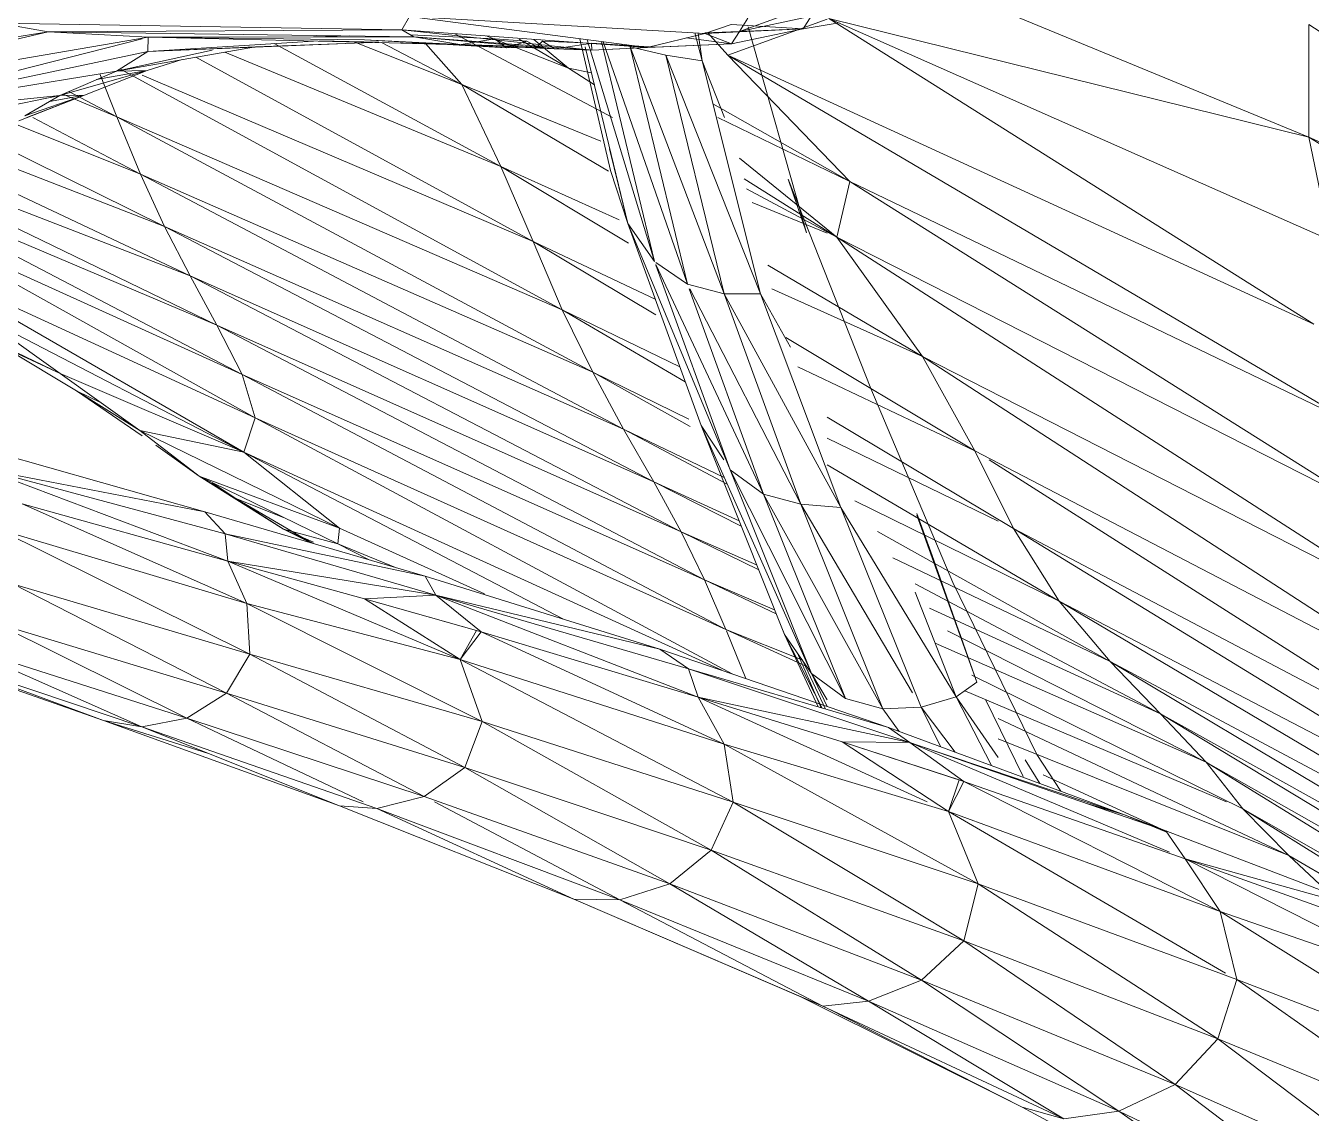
# Model space of a CAD drawing. Header units: millimetres. Extents: x -8591 to 7092, y -1621 to 14390.
# Drawn here: x -4640.1 to -4571.6, y 2760.4 to 2818.4 of the extents above; entities that cross this region are included whole.
import ezdxf

# ---------------------------------------------------------------- set-up
doc = ezdxf.new("R2010")
doc.units = ezdxf.units.MM
doc.layers.add('G-IMPT', color=8, linetype='Continuous', lineweight=9)
doc.layers.add('I-FURN', color=30, linetype='Continuous', lineweight=9)

# ---------------------------------------------------------------- blocks, each defined once
blk = doc.blocks.new('Artificial banana plant 1500mm - Family 4__C1-728657-Begane grond')
at = {"layer": 'G-IMPT'}
for p, q in [((-182.64, 165.337), (-158.978, 155.578)), ((-182.64, 165.337), (-158.978, 155.578)), ((-189.338, 161.217), (-185.068, 162.75)), ((-189.338, 161.217), (-185.068, 162.75)), ((-206.918, 162.005), (-207.328, 161.298)), ((-206.918, 162.005), (-207.328, 161.298)), ((-191.188, 161.11), (-206.918, 162.005)), ((-191.188, 161.11), (-206.918, 162.005)), ((-194.258, 160.356), (-206.918, 162.005)), ((-194.258, 160.356), (-206.918, 162.005)), ((-189.948, 159.954), (-184.669, 161.871)), ((-189.948, 159.954), (-184.669, 161.871)), ((-185.518, 162.023), (-189.338, 161.217)), ((-189.338, 161.217), (-185.518, 162.023)), ((-188.888, 161.929), (-189.338, 161.217)), ((-188.888, 161.929), (-189.338, 161.217)), ((-185.518, 162.023), (-185.938, 161.354)), ((-185.518, 162.023), (-185.938, 161.354)), ((-184.578, 161.904), (-158.718, 145.617)), ((-184.578, 161.904), (-158.718, 145.617)), ((-184.578, 161.904), (-157.848, 150.084)), ((-184.578, 161.904), (-157.848, 150.084)), ((-184.578, 161.904), (-158.978, 155.578)), ((-184.578, 161.904), (-158.978, 155.578)), ((-226.188, 161.193), (-249.828, 157.42)), ((-226.188, 161.193), (-249.828, 157.42)), ((-226.188, 161.193), (-244.878, 156.793)), ((-226.188, 161.193), (-244.878, 156.793)), ((-207.328, 161.298), (-228.808, 161.661)), ((-207.328, 161.298), (-228.808, 161.661)), ((-228.808, 161.661), (-226.188, 161.193)), ((-228.808, 161.661), (-226.188, 161.193)), ((-207.328, 161.298), (-226.188, 161.193)), ((-207.328, 161.298), (-226.188, 161.193)), ((-206.698, 160.935), (-226.188, 161.193)), ((-206.698, 160.935), (-226.188, 161.193)), ((-226.188, 161.193), (-220.848, 160.906)), ((-226.188, 161.193), (-220.848, 160.906)), ((-194.258, 160.356), (-207.328, 161.298)), ((-194.258, 160.356), (-207.328, 161.298)), ((-197.208, 160.214), (-207.328, 161.298)), ((-197.208, 160.214), (-207.328, 161.298)), ((-207.328, 161.298), (-206.698, 160.935)), ((-207.328, 161.298), (-206.698, 160.935)), ((-204.506, 161.095), (-196.099, 156.619)), ((-204.506, 161.095), (-196.099, 156.619)), ((-191.188, 161.11), (-194.258, 160.356)), ((-191.188, 161.11), (-194.258, 160.356)), ((-191.714, 161.139), (-191.328, 159.642)), ((-191.714, 161.139), (-191.328, 159.642)), ((-191.539, 161.13), (-191.328, 159.642)), ((-191.539, 161.13), (-191.328, 159.642)), ((-189.778, 161.586), (-191.188, 161.11)), ((-189.778, 161.586), (-191.188, 161.11)), ((-185.938, 161.354), (-191.188, 161.11)), ((-185.938, 161.354), (-191.188, 161.11)), ((-189.338, 161.217), (-191.188, 161.132)), ((-191.188, 161.132), (-189.338, 161.217)), ((-189.758, 160.556), (-191.188, 161.11)), ((-189.758, 160.556), (-191.188, 161.11)), ((-189.948, 159.954), (-191.038, 161.16)), ((-189.948, 159.954), (-191.038, 161.16)), ((-185.938, 161.354), (-189.778, 161.586)), ((-185.938, 161.354), (-189.778, 161.586)), ((-185.938, 161.354), (-189.758, 160.556)), ((-185.938, 161.354), (-189.758, 160.556)), ((-189.338, 161.217), (-189.758, 160.556)), ((-189.338, 161.217), (-189.758, 160.556)), ((-185.938, 161.354), (-189.338, 161.217)), ((-185.938, 161.354), (-189.338, 161.217)), ((-188.878, 161.463), (-185.758, 150.486)), ((-188.878, 161.463), (-185.758, 150.486)), ((-184.018, 161.677), (-185.938, 161.354)), ((-184.018, 161.677), (-185.938, 161.354)), ((-130.018, 142.891), (-158.978, 161.577)), ((-130.018, 142.891), (-158.978, 161.577)), ((-158.978, 155.578), (-158.978, 161.577)), ((-158.978, 155.578), (-158.978, 161.577)), ((-220.848, 160.906), (-244.878, 156.793)), ((-220.848, 160.906), (-244.878, 156.793)), ((-237.838, 156.569), (-221.174, 160.822)), ((-237.838, 156.569), (-221.174, 160.822)), ((-215.128, 160.393), (-222.548, 159.106)), ((-215.128, 160.393), (-222.548, 159.106)), ((-220.868, 160.14), (-220.848, 160.906)), ((-220.868, 160.14), (-220.848, 160.906)), ((-212.048, 160.698), (-220.868, 160.14)), ((-212.048, 160.698), (-220.868, 160.14)), ((-208.558, 160.643), (-220.868, 160.14)), ((-208.558, 160.643), (-220.868, 160.14)), ((-215.128, 160.393), (-220.868, 160.14)), ((-215.128, 160.393), (-220.868, 160.14)), ((-206.698, 160.935), (-220.848, 160.906)), ((-206.698, 160.935), (-220.848, 160.906)), ((-204.248, 160.522), (-220.848, 160.906)), ((-204.248, 160.522), (-220.848, 160.906)), ((-209.328, 160.763), (-220.848, 160.906)), ((-209.328, 160.763), (-220.848, 160.906)), ((-208.895, 160.63), (-215.128, 160.393)), ((-208.895, 160.63), (-215.128, 160.393)), ((-214.145, 160.565), (-202.048, 154.009)), ((-214.145, 160.565), (-202.048, 154.009)), ((-210.136, 160.98), (-212.048, 160.931)), ((-210.136, 160.98), (-212.048, 160.931)), ((-204.278, 160.495), (-211.718, 160.718)), ((-204.278, 160.495), (-211.718, 160.718)), ((-208.558, 160.643), (-211.718, 160.718)), ((-208.558, 160.643), (-211.718, 160.718)), ((-204.128, 158.385), (-209.837, 160.651)), ((-204.128, 158.385), (-209.837, 160.651)), ((-201.748, 160.347), (-209.328, 160.763)), ((-201.748, 160.347), (-209.328, 160.763)), ((-204.278, 160.495), (-209.328, 160.763)), ((-204.278, 160.495), (-209.328, 160.763)), ((-204.248, 160.522), (-209.328, 160.763)), ((-204.248, 160.522), (-209.328, 160.763)), ((-208.414, 160.619), (-204.128, 158.385)), ((-208.414, 160.619), (-204.128, 158.385)), ((-202.378, 160.816), (-206.859, 161.027)), ((-202.378, 160.816), (-206.859, 161.027)), ((-197.208, 160.214), (-206.698, 160.935)), ((-197.208, 160.214), (-206.698, 160.935)), ((-199.198, 160.279), (-206.698, 160.935)), ((-199.198, 160.279), (-206.698, 160.935)), ((-206.698, 160.935), (-204.248, 160.522)), ((-206.698, 160.935), (-204.248, 160.522)), ((-206.07, 160.565), (-204.128, 158.385)), ((-206.07, 160.565), (-204.128, 158.385)), ((-202.378, 160.816), (-204.278, 160.495)), ((-202.378, 160.816), (-204.278, 160.495)), ((-199.198, 160.279), (-204.248, 160.522)), ((-199.198, 160.279), (-204.248, 160.522)), ((-200.118, 160.397), (-204.248, 160.522)), ((-200.118, 160.397), (-204.248, 160.522)), ((-201.748, 160.347), (-204.248, 160.522)), ((-201.748, 160.347), (-204.248, 160.522)), ((-201.748, 160.347), (-204.248, 160.493)), ((-201.748, 160.347), (-204.248, 160.493)), ((-198.458, 159.252), (-202.833, 160.974)), ((-198.458, 159.252), (-202.833, 160.974)), ((-200.678, 160.697), (-202.378, 160.816)), ((-200.678, 160.697), (-202.378, 160.816)), ((-202.378, 160.816), (-201.748, 160.347)), ((-202.378, 160.816), (-201.748, 160.347)), ((-200.678, 160.697), (-201.748, 160.347)), ((-200.678, 160.697), (-201.748, 160.347)), ((-200.118, 160.397), (-201.748, 160.347)), ((-200.118, 160.397), (-201.748, 160.347)), ((-201.074, 160.797), (-198.458, 159.252)), ((-201.074, 160.797), (-198.458, 159.252)), ((-200.678, 160.697), (-200.118, 160.397)), ((-200.678, 160.697), (-200.118, 160.397)), ((-200.29, 160.791), (-198.458, 159.252)), ((-200.29, 160.791), (-198.458, 159.252)), ((-199.838, 160.698), (-200.118, 160.397)), ((-199.838, 160.698), (-200.118, 160.397)), ((-199.198, 160.279), (-200.118, 160.397)), ((-199.198, 160.279), (-200.118, 160.397)), ((-197.686, 160.603), (-199.838, 160.698)), ((-197.686, 160.603), (-199.838, 160.698)), ((-199.838, 160.698), (-199.198, 160.279)), ((-199.838, 160.698), (-199.198, 160.279)), ((-197.284, 160.574), (-199.198, 160.279)), ((-197.284, 160.574), (-199.198, 160.279)), ((-197.838, 160.822), (-196.218, 153.797)), ((-197.838, 160.822), (-196.218, 153.797)), ((-197.553, 160.396), (-195.278, 150.97)), ((-197.553, 160.396), (-195.278, 150.97)), ((-197.456, 160.772), (-193.868, 148.954)), ((-197.456, 160.772), (-193.868, 148.954)), ((-193.868, 160.374), (-197.228, 160.582)), ((-193.868, 160.374), (-197.228, 160.582)), ((-197.228, 160.582), (-197.208, 160.214)), ((-197.228, 160.582), (-197.208, 160.214)), ((-193.868, 160.374), (-197.208, 160.214)), ((-193.868, 160.374), (-197.208, 160.214)), ((-196.698, 160.674), (-193.868, 148.954)), ((-196.698, 160.674), (-193.868, 148.954)), ((-196.605, 160.661), (-192.098, 147.738)), ((-196.605, 160.661), (-192.098, 147.738)), ((-193.268, 159.955), (-195.168, 160.389)), ((-193.268, 159.955), (-195.168, 160.389)), ((-195.168, 160.389), (-190.148, 147.234)), ((-195.168, 160.389), (-190.148, 147.234)), ((-195.168, 160.389), (-192.098, 147.738)), ((-195.168, 160.389), (-192.098, 147.738)), ((-189.758, 160.556), (-194.258, 160.356)), ((-189.758, 160.556), (-194.258, 160.356)), ((-189.758, 160.556), (-193.795, 160.378)), ((-189.758, 160.556), (-193.795, 160.378)), ((-189.758, 160.556), (-192.177, 160.867)), ((-189.758, 160.556), (-192.177, 160.867)), ((-220.868, 160.14), (-237.838, 156.569)), ((-220.868, 160.14), (-237.838, 156.569)), ((-217.438, 160.211), (-222.548, 159.106)), ((-217.438, 160.211), (-222.548, 159.106)), ((-222.548, 159.106), (-220.868, 160.14)), ((-222.548, 159.106), (-220.868, 160.14)), ((-219.042, 159.714), (-220.918, 159.132)), ((-219.042, 159.714), (-220.918, 159.132)), ((-218.318, 159.84), (-200.338, 150.018)), ((-218.318, 159.84), (-200.338, 150.018)), ((-202.048, 154.009), (-216.768, 160.109)), ((-202.048, 154.009), (-216.768, 160.109)), ((-197.208, 160.214), (-199.198, 160.279)), ((-197.208, 160.214), (-199.198, 160.279)), ((-194.258, 160.356), (-197.208, 160.214)), ((-194.258, 160.356), (-197.208, 160.214)), ((-191.328, 159.642), (-193.268, 159.955)), ((-191.328, 159.642), (-193.268, 159.955)), ((-193.268, 159.955), (-188.218, 147.222)), ((-193.268, 159.955), (-188.218, 147.222)), ((-193.268, 159.955), (-190.148, 147.234)), ((-193.268, 159.955), (-190.148, 147.234)), ((-189.948, 159.954), (-183.448, 153.208)), ((-189.948, 159.954), (-183.448, 153.208)), ((-189.948, 159.954), (-158.718, 145.617)), ((-189.948, 159.954), (-158.718, 145.617)), ((-189.948, 159.954), (-156.468, 140.235)), ((-189.948, 159.954), (-156.468, 140.235)), ((-222.548, 159.106), (-237.838, 156.569)), ((-222.548, 159.106), (-237.838, 156.569)), ((-220.918, 159.132), (-225.558, 157.8)), ((-220.918, 159.132), (-225.558, 157.8)), ((-222.548, 159.106), (-225.558, 157.8)), ((-222.548, 159.106), (-225.558, 157.8)), ((-220.918, 159.132), (-224.248, 157.811)), ((-220.918, 159.132), (-224.248, 157.811)), ((-220.918, 159.132), (-223.605, 158.647)), ((-220.918, 159.132), (-223.605, 158.647)), ((-220.918, 159.132), (-222.548, 159.106)), ((-220.918, 159.132), (-222.548, 159.106)), ((-198.778, 146.378), (-222.369, 159.216)), ((-198.778, 146.378), (-222.369, 159.216)), ((-197.219, 159.013), (-198.458, 159.252)), ((-197.219, 159.013), (-198.458, 159.252)), ((-198.458, 159.252), (-197.065, 158.377)), ((-198.458, 159.252), (-197.065, 158.377)), ((-191.328, 159.642), (-190.126, 156.619)), ((-191.328, 159.642), (-190.126, 156.619)), ((-191.328, 159.642), (-188.218, 147.222)), ((-191.328, 159.642), (-188.218, 147.222)), ((-222.528, 156.66), (-223.441, 158.957)), ((-222.528, 156.66), (-223.441, 158.957)), ((-200.338, 150.018), (-221.174, 158.885)), ((-200.338, 150.018), (-221.174, 158.885)), ((-196.72, 155.37), (-204.128, 158.385)), ((-196.72, 155.37), (-204.128, 158.385)), ((-204.128, 158.385), (-196.31, 153.766)), ((-204.128, 158.385), (-196.31, 153.766)), ((-204.128, 158.385), (-202.048, 154.009)), ((-204.128, 158.385), (-202.048, 154.009)), ((-225.558, 157.8), (-239.427, 154.965)), ((-225.558, 157.8), (-239.427, 154.965)), ((-225.558, 157.8), (-237.343, 156.619)), ((-225.558, 157.8), (-237.343, 156.619)), ((-224.248, 157.811), (-227.748, 156.457)), ((-224.248, 157.811), (-227.438, 156.711)), ((-224.248, 157.811), (-227.438, 156.711)), ((-225.558, 157.8), (-227.438, 156.711)), ((-225.558, 157.8), (-227.438, 156.711)), ((-224.248, 157.811), (-227.33, 156.619)), ((-224.248, 157.811), (-226.124, 157.472)), ((-224.248, 157.811), (-226.124, 157.472)), ((-224.248, 157.811), (-225.558, 157.8)), ((-224.248, 157.811), (-225.558, 157.8)), ((-225.409, 157.865), (-222.528, 156.66)), ((-225.409, 157.865), (-222.528, 156.66)), ((-225.084, 158.006), (-222.528, 156.66)), ((-225.084, 158.006), (-222.528, 156.66)), ((-190.754, 157.349), (-183.448, 153.208)), ((-190.754, 157.349), (-183.448, 153.208)), ((-228.591, 156.541), (-221.258, 153.614)), ((-228.591, 156.541), (-221.258, 153.614)), ((-227.011, 156.619), (-221.258, 153.614)), ((-227.011, 156.619), (-221.258, 153.614)), ((-221.258, 153.614), (-222.528, 156.66)), ((-221.258, 153.614), (-222.528, 156.66)), ((-222.528, 156.66), (-197.158, 143.055)), ((-222.528, 156.66), (-197.158, 143.055)), ((-222.528, 156.66), (-198.778, 146.378)), ((-222.528, 156.66), (-198.778, 146.378)), ((-190.49, 156.619), (-183.448, 153.208)), ((-190.49, 156.619), (-183.448, 153.208)), ((-230.037, 155.786), (-219.988, 150.822)), ((-230.037, 155.786), (-219.988, 150.822)), ((-128.508, 136.653), (-158.978, 155.578)), ((-128.508, 136.653), (-158.978, 155.578)), ((-130.018, 142.891), (-158.978, 155.578)), ((-130.018, 142.891), (-158.978, 155.578)), ((-157.848, 150.084), (-158.978, 155.578)), ((-157.848, 150.084), (-158.978, 155.578)), ((-233.244, 155.094), (-218.618, 148.181)), ((-233.244, 155.094), (-218.618, 148.181)), ((-196.267, 154.96), (-195.278, 150.97)), ((-196.267, 154.96), (-195.278, 150.97)), ((-236.338, 154.839), (-217.198, 145.553)), ((-236.338, 154.839), (-217.198, 145.553)), ((-235.759, 154.817), (-218.618, 148.181)), ((-235.759, 154.817), (-218.618, 148.181)), ((-230.301, 154.82), (-219.988, 150.822)), ((-230.301, 154.82), (-219.988, 150.822)), ((-189.338, 154.463), (-184.138, 150.25)), ((-189.338, 154.463), (-184.138, 150.25)), ((-236.418, 153.69), (-217.198, 145.553)), ((-236.418, 153.69), (-217.198, 145.553)), ((-236.418, 153.69), (-215.848, 142.927)), ((-236.418, 153.69), (-215.848, 142.927)), ((-221.258, 153.614), (-219.988, 150.822)), ((-221.258, 153.614), (-219.988, 150.822)), ((-221.258, 153.614), (-197.158, 143.055)), ((-221.258, 153.614), (-197.158, 143.055)), ((-221.258, 153.614), (-195.518, 140.011)), ((-221.258, 153.614), (-195.518, 140.011)), ((-195.746, 151.169), (-202.048, 154.009)), ((-195.746, 151.169), (-202.048, 154.009)), ((-202.048, 154.009), (-195.242, 149.93)), ((-202.048, 154.009), (-195.242, 149.93)), ((-202.048, 154.009), (-200.338, 150.018)), ((-202.048, 154.009), (-200.338, 150.018)), ((-195.278, 150.97), (-196.218, 153.797)), ((-195.278, 150.97), (-196.218, 153.797)), ((-189.086, 153.361), (-184.138, 150.25)), ((-189.086, 153.361), (-184.138, 150.25)), ((-185.758, 150.486), (-186.738, 153.334)), ((-185.758, 150.486), (-186.738, 153.334)), ((-186.738, 153.334), (-182.328, 142.174)), ((-186.738, 153.334), (-182.328, 142.174)), ((-183.448, 153.208), (-184.138, 150.25)), ((-183.448, 153.208), (-184.138, 150.25)), ((-183.448, 153.208), (-156.468, 140.235)), ((-183.448, 153.208), (-156.468, 140.235)), ((-183.448, 153.208), (-155.918, 135.879)), ((-183.448, 153.208), (-155.918, 135.879)), ((-188.962, 152.819), (-184.138, 150.25)), ((-188.962, 152.819), (-184.138, 150.25)), ((-184.669, 150.466), (-188.654, 152.088)), ((-184.669, 150.466), (-188.654, 152.088)), ((-234.108, 151.217), (-215.158, 140.612)), ((-234.108, 151.217), (-215.158, 140.612)), ((-234.108, 151.217), (-215.848, 142.927)), ((-234.108, 151.217), (-215.848, 142.927)), ((-219.988, 150.822), (-218.618, 148.181)), ((-219.988, 150.822), (-218.618, 148.181)), ((-219.988, 150.822), (-195.518, 140.011)), ((-219.988, 150.822), (-195.518, 140.011)), ((-219.988, 150.822), (-193.908, 137.208)), ((-219.988, 150.822), (-193.908, 137.208)), ((-195.278, 150.97), (-191.378, 140.206)), ((-195.278, 150.97), (-191.378, 140.206)), ((-193.868, 148.954), (-195.278, 150.97)), ((-193.868, 148.954), (-195.278, 150.97)), ((-195.278, 150.97), (-189.828, 137.856)), ((-195.278, 150.97), (-189.828, 137.856)), ((-184.138, 150.25), (-155.918, 135.879)), ((-184.138, 150.25), (-155.918, 135.879)), ((-184.138, 150.25), (-153.688, 130.663)), ((-184.138, 150.25), (-153.688, 130.663)), ((-184.138, 150.25), (-179.578, 143.88)), ((-184.138, 150.25), (-179.578, 143.88)), ((-198.778, 146.378), (-200.338, 150.018)), ((-198.778, 146.378), (-200.338, 150.018)), ((-193.795, 146.111), (-200.338, 150.018)), ((-193.795, 146.111), (-200.338, 150.018)), ((-193.795, 146.921), (-200.338, 150.018)), ((-193.795, 146.921), (-200.338, 150.018)), ((-215.758, 138.793), (-233.668, 149.13)), ((-215.758, 138.793), (-233.668, 149.13)), ((-233.668, 149.13), (-215.158, 140.612)), ((-233.668, 149.13), (-215.158, 140.612)), ((-192.098, 147.738), (-193.795, 148.904)), ((-192.098, 147.738), (-193.795, 148.904)), ((-193.795, 148.799), (-188.058, 136.553)), ((-193.795, 148.799), (-188.058, 136.553)), ((-193.795, 148.754), (-189.828, 137.856)), ((-193.795, 148.754), (-189.828, 137.856)), ((-187.83, 148.755), (-179.578, 143.88)), ((-187.83, 148.755), (-179.578, 143.88)), ((-218.618, 148.181), (-217.198, 145.553)), ((-218.618, 148.181), (-217.198, 145.553)), ((-218.618, 148.181), (-193.908, 137.208)), ((-218.618, 148.181), (-193.908, 137.208)), ((-218.618, 148.181), (-192.438, 134.548)), ((-218.618, 148.181), (-192.438, 134.548)), ((-190.148, 147.234), (-192.098, 147.738)), ((-190.148, 147.234), (-192.098, 147.738)), ((-192.012, 147.501), (-188.058, 136.553)), ((-192.012, 147.501), (-188.058, 136.553)), ((-191.976, 147.501), (-186.068, 136.023)), ((-191.976, 147.501), (-186.068, 136.023)), ((-179.578, 143.88), (-187.609, 147.501)), ((-179.578, 143.88), (-187.609, 147.501)), ((-188.218, 147.222), (-190.148, 147.234)), ((-188.218, 147.222), (-190.148, 147.234)), ((-190.148, 147.234), (-183.928, 135.848)), ((-190.148, 147.234), (-183.928, 135.848)), ((-190.148, 147.234), (-186.068, 136.023)), ((-190.148, 147.234), (-186.068, 136.023)), ((-188.218, 147.222), (-186.612, 144.379)), ((-188.218, 147.222), (-186.612, 144.379)), ((-188.218, 147.222), (-183.928, 135.848)), ((-188.218, 147.222), (-183.928, 135.848)), ((-232.518, 146.192), (-225.548, 142.989)), ((-232.518, 146.192), (-225.548, 142.989)), ((-225.548, 142.989), (-230.078, 146.207)), ((-225.548, 142.989), (-230.078, 146.207)), ((-230.078, 146.207), (-215.758, 138.793)), ((-230.078, 146.207), (-215.758, 138.793)), ((-192.223, 142.537), (-198.778, 146.378)), ((-192.223, 142.537), (-198.778, 146.378)), ((-197.158, 143.055), (-198.778, 146.378)), ((-197.158, 143.055), (-198.778, 146.378)), ((-198.778, 146.378), (-192.514, 143.343)), ((-198.778, 146.378), (-192.514, 143.343)), ((-217.198, 145.553), (-215.848, 142.927)), ((-217.198, 145.553), (-215.848, 142.927)), ((-217.198, 145.553), (-192.438, 134.548)), ((-217.198, 145.553), (-192.438, 134.548)), ((-217.198, 145.553), (-191.208, 131.976)), ((-217.198, 145.553), (-191.208, 131.976)), ((-186.857, 144.905), (-176.788, 138.869)), ((-186.857, 144.905), (-176.788, 138.869)), ((-228.818, 144.554), (-225.548, 142.989)), ((-228.818, 144.554), (-225.548, 142.989)), ((-228.365, 144.283), (-224.668, 142.067)), ((-228.365, 144.283), (-224.668, 142.067)), ((-176.788, 138.869), (-186.222, 143.336)), ((-176.788, 138.869), (-186.222, 143.336)), ((-153.688, 130.663), (-179.578, 143.88)), ((-153.688, 130.663), (-179.578, 143.88)), ((-179.578, 143.88), (-151.498, 125.697)), ((-179.578, 143.88), (-151.498, 125.697)), ((-179.578, 143.88), (-176.788, 138.869)), ((-179.578, 143.88), (-176.788, 138.869)), ((-225.548, 142.989), (-221.308, 139.948)), ((-225.548, 142.989), (-221.308, 139.948)), ((-225.548, 142.989), (-215.758, 138.793)), ((-225.548, 142.989), (-215.758, 138.793)), ((-215.158, 140.612), (-215.848, 142.927)), ((-215.158, 140.612), (-215.848, 142.927)), ((-215.848, 142.927), (-190.068, 129.344)), ((-215.848, 142.927), (-190.068, 129.344)), ((-215.848, 142.927), (-191.208, 131.976)), ((-215.848, 142.927), (-191.208, 131.976)), ((-191.969, 140.152), (-197.158, 143.055)), ((-191.969, 140.152), (-197.158, 143.055)), ((-192.036, 140.543), (-197.158, 143.055)), ((-192.036, 140.543), (-197.158, 143.055)), ((-197.158, 143.055), (-195.518, 140.011)), ((-197.158, 143.055), (-195.518, 140.011)), ((-224.668, 142.067), (-221.174, 139.662)), ((-224.668, 142.067), (-221.174, 139.662)), ((-224.668, 142.067), (-223.327, 141.396)), ((-224.668, 142.067), (-223.327, 141.396)), ((-224.668, 142.067), (-221.308, 139.948)), ((-224.668, 142.067), (-221.308, 139.948)), ((-182.328, 142.174), (-177.968, 131.846)), ((-182.328, 142.174), (-177.968, 131.846)), ((-215.758, 138.793), (-215.158, 140.612)), ((-215.758, 138.793), (-215.158, 140.612)), ((-215.158, 140.612), (-189.721, 126.97)), ((-215.158, 140.612), (-189.721, 126.97)), ((-215.158, 140.612), (-190.068, 129.344)), ((-215.158, 140.612), (-190.068, 129.344)), ((-174.728, 134.722), (-184.669, 140.66)), ((-174.728, 134.722), (-184.669, 140.66)), ((-221.308, 139.948), (-218.138, 137.502)), ((-221.308, 139.948), (-218.138, 137.502)), ((-221.308, 139.948), (-215.758, 138.793)), ((-221.308, 139.948), (-215.758, 138.793)), ((-221.308, 139.948), (-210.658, 134.734)), ((-221.308, 139.948), (-210.658, 134.734)), ((-189.984, 137.078), (-195.518, 140.011)), ((-189.984, 137.078), (-195.518, 140.011)), ((-190.148, 137.446), (-195.518, 140.011)), ((-190.148, 137.446), (-195.518, 140.011)), ((-195.518, 140.011), (-193.908, 137.208)), ((-195.518, 140.011), (-193.908, 137.208)), ((-191.378, 140.206), (-186.938, 129.07)), ((-191.378, 140.206), (-186.938, 129.07)), ((-190.175, 138.382), (-191.378, 140.206)), ((-190.175, 138.382), (-191.378, 140.206)), ((-191.378, 140.206), (-185.488, 126.987)), ((-191.378, 140.206), (-185.488, 126.987)), ((-220.448, 139.162), (-218.138, 137.502)), ((-220.448, 139.162), (-218.138, 137.502)), ((-184.669, 139.54), (-175.542, 135.117)), ((-184.669, 139.54), (-175.542, 135.117)), ((-229.838, 139.006), (-217.838, 135.612)), ((-229.838, 139.006), (-217.838, 135.612)), ((-215.758, 138.793), (-210.658, 134.734)), ((-215.758, 138.793), (-210.658, 134.734)), ((-215.758, 138.793), (-190.283, 127.163)), ((-215.758, 138.793), (-190.283, 127.163)), ((-215.758, 138.793), (-198.753, 129.9)), ((-215.758, 138.793), (-198.753, 129.9)), ((-174.728, 134.722), (-176.788, 138.869)), ((-174.728, 134.722), (-176.788, 138.869)), ((-151.498, 125.697), (-176.788, 138.869)), ((-151.498, 125.697), (-176.788, 138.869)), ((-229.638, 137.899), (-216.618, 132.973)), ((-229.638, 137.899), (-216.618, 132.973)), ((-229.638, 137.899), (-216.758, 134.445)), ((-229.638, 137.899), (-216.758, 134.445)), ((-229.638, 137.899), (-217.838, 135.612)), ((-229.638, 137.899), (-217.838, 135.612)), ((-188.058, 136.553), (-189.828, 137.856)), ((-188.058, 136.553), (-189.828, 137.856)), ((-189.828, 137.856), (-183.688, 125.658)), ((-189.828, 137.856), (-183.688, 125.658)), ((-189.828, 137.856), (-185.488, 126.987)), ((-189.828, 137.856), (-185.488, 126.987)), ((-172.288, 130.856), (-184.669, 138.111)), ((-172.288, 130.856), (-184.669, 138.111)), ((-148.988, 121.173), (-176.022, 138.382)), ((-148.988, 121.173), (-176.022, 138.382)), ((-218.138, 137.502), (-213.648, 134.679)), ((-218.138, 137.502), (-213.648, 134.679)), ((-216.188, 136.328), (-218.138, 137.502)), ((-216.188, 136.328), (-218.138, 137.502)), ((-218.138, 137.502), (-210.658, 134.734)), ((-218.138, 137.502), (-210.658, 134.734)), ((-218.138, 137.502), (-210.738, 133.896)), ((-218.138, 137.502), (-210.738, 133.896)), ((-217.442, 137.163), (-216.188, 136.328)), ((-217.442, 137.163), (-216.188, 136.328)), ((-189.238, 134.839), (-193.908, 137.208)), ((-189.238, 134.839), (-193.908, 137.208)), ((-189.351, 135.122), (-193.908, 137.208)), ((-189.351, 135.122), (-193.908, 137.208)), ((-193.908, 137.208), (-192.438, 134.548)), ((-193.908, 137.208), (-192.438, 134.548)), ((-186.068, 136.023), (-188.058, 136.553)), ((-186.068, 136.023), (-188.058, 136.553)), ((-188.058, 136.553), (-181.688, 125.111)), ((-188.058, 136.553), (-181.688, 125.111)), ((-188.058, 136.553), (-183.688, 125.658)), ((-188.058, 136.553), (-183.688, 125.658)), ((-215.598, 130.717), (-227.578, 136.041)), ((-215.598, 130.717), (-227.578, 136.041)), ((-227.578, 136.041), (-216.618, 132.973)), ((-227.578, 136.041), (-216.618, 132.973)), ((-216.188, 136.328), (-213.65, 135.315)), ((-216.188, 136.328), (-213.65, 135.315)), ((-216.188, 136.328), (-212.155, 133.952)), ((-216.188, 136.328), (-212.155, 133.952)), ((-216.188, 136.328), (-213.648, 134.679)), ((-216.188, 136.328), (-213.648, 134.679)), ((-183.928, 135.848), (-186.068, 136.023)), ((-183.928, 135.848), (-186.068, 136.023)), ((-186.068, 136.023), (-180.105, 125.97)), ((-186.068, 136.023), (-180.105, 125.97)), ((-186.068, 136.023), (-181.688, 125.111)), ((-186.068, 136.023), (-181.688, 125.111)), ((-183.928, 135.848), (-177.778, 125.742)), ((-183.928, 135.848), (-177.778, 125.742)), ((-183.928, 135.848), (-179.648, 125.198)), ((-183.928, 135.848), (-179.648, 125.198)), ((-172.288, 130.856), (-183.177, 136.198)), ((-172.288, 130.856), (-183.177, 136.198)), ((-217.838, 135.612), (-206.098, 132.183)), ((-217.838, 135.612), (-206.098, 132.183)), ((-216.758, 134.445), (-217.838, 135.612)), ((-216.758, 134.445), (-217.838, 135.612)), ((-179.058, 133.289), (-179.883, 135.52)), ((-179.881, 135.436), (-176.678, 126.536)), ((-179.881, 135.436), (-176.678, 126.536)), ((-228.868, 134.685), (-215.428, 128.026)), ((-228.868, 134.685), (-215.428, 128.026)), ((-228.868, 134.685), (-215.598, 130.717)), ((-228.868, 134.685), (-215.598, 130.717)), ((-216.618, 132.973), (-216.758, 134.445)), ((-216.618, 132.973), (-216.758, 134.445)), ((-216.758, 134.445), (-205.528, 131.161)), ((-216.758, 134.445), (-205.528, 131.161)), ((-216.758, 134.445), (-206.098, 132.183)), ((-216.758, 134.445), (-206.098, 132.183)), ((-212.183, 133.96), (-213.648, 134.679)), ((-212.183, 133.96), (-213.648, 134.679)), ((-213.648, 134.679), (-210.738, 133.896)), ((-213.648, 134.679), (-210.738, 133.896)), ((-213.648, 134.679), (-212.048, 133.997)), ((-213.648, 134.679), (-212.048, 133.997)), ((-213.648, 134.679), (-212.048, 133.922)), ((-213.648, 134.679), (-212.048, 133.922)), ((-210.658, 134.734), (-210.738, 133.896)), ((-210.658, 134.734), (-210.738, 133.896)), ((-210.658, 134.734), (-202.922, 131.233)), ((-210.658, 134.734), (-202.922, 131.233)), ((-188.31, 132.511), (-192.438, 134.548)), ((-188.31, 132.511), (-192.438, 134.548)), ((-188.419, 132.784), (-192.438, 134.548)), ((-188.419, 132.784), (-192.438, 134.548)), ((-192.438, 134.548), (-191.208, 131.976)), ((-192.438, 134.548), (-191.208, 131.976)), ((-169.578, 127.624), (-181.972, 134.559)), ((-169.578, 127.624), (-181.972, 134.559)), ((-172.288, 130.856), (-174.728, 134.722)), ((-172.288, 130.856), (-174.728, 134.722)), ((-145.858, 117.043), (-174.728, 134.722)), ((-145.858, 117.043), (-174.728, 134.722)), ((-174.728, 134.722), (-148.988, 121.173)), ((-174.728, 134.722), (-148.988, 121.173)), ((-210.738, 133.896), (-209.119, 133.066)), ((-210.738, 133.896), (-209.119, 133.066)), ((-210.738, 133.896), (-207.668, 132.642)), ((-210.738, 133.896), (-207.668, 132.642)), ((-215.598, 130.717), (-216.618, 132.973)), ((-215.598, 130.717), (-216.618, 132.973)), ((-216.618, 132.973), (-204.228, 127.739)), ((-216.618, 132.973), (-204.228, 127.739)), ((-216.618, 132.973), (-209.328, 130.98)), ((-216.618, 132.973), (-209.328, 130.98)), ((-216.618, 132.973), (-205.528, 131.161)), ((-216.618, 132.973), (-205.528, 131.161)), ((-169.578, 127.624), (-181.163, 133.156)), ((-169.578, 127.624), (-181.163, 133.156)), ((-179.058, 133.289), (-176.678, 126.536)), ((-228.028, 131.752), (-216.688, 125.95)), ((-228.028, 131.752), (-216.688, 125.95)), ((-228.028, 131.752), (-215.428, 128.026)), ((-228.028, 131.752), (-215.428, 128.026)), ((-206.098, 132.183), (-193.578, 128.291)), ((-206.098, 132.183), (-193.578, 128.291)), ((-205.528, 131.161), (-206.098, 132.183)), ((-205.528, 131.161), (-206.098, 132.183)), ((-190.068, 129.344), (-191.208, 131.976)), ((-190.068, 129.344), (-191.208, 131.976)), ((-187.377, 130.171), (-191.208, 131.976)), ((-187.377, 130.171), (-191.208, 131.976)), ((-187.462, 130.384), (-191.208, 131.976)), ((-187.462, 130.384), (-191.208, 131.976)), ((-166.888, 124.839), (-179.973, 131.773)), ((-166.888, 124.839), (-179.973, 131.773)), ((-177.968, 131.846), (-173.478, 122.674)), ((-177.968, 131.846), (-173.478, 122.674)), ((-209.328, 130.98), (-205.528, 131.161)), ((-209.328, 130.98), (-205.528, 131.161)), ((-203.108, 129.218), (-209.328, 130.98)), ((-203.358, 129.29), (-209.328, 130.98)), ((-209.328, 130.98), (-203.108, 129.218)), ((-209.328, 130.98), (-203.358, 129.29)), ((-209.328, 130.98), (-203.108, 129.218)), ((-209.328, 130.98), (-203.358, 129.29)), ((-204.228, 127.739), (-209.328, 130.98)), ((-204.228, 127.739), (-209.328, 130.98)), ((-205.528, 131.161), (-203.108, 129.218)), ((-205.528, 131.161), (-203.108, 129.218)), ((-205.528, 131.161), (-191.538, 125.728)), ((-205.528, 131.161), (-191.538, 125.728)), ((-205.528, 131.161), (-192.048, 127.243)), ((-205.528, 131.161), (-192.048, 127.243)), ((-205.528, 131.161), (-193.578, 128.291)), ((-205.528, 131.161), (-193.578, 128.291)), ((-179.977, 131.326), (-177.778, 125.742)), ((-179.977, 131.326), (-177.778, 125.742)), ((-215.428, 128.026), (-215.598, 130.717)), ((-215.428, 128.026), (-215.598, 130.717)), ((-215.598, 130.717), (-203.058, 124.431)), ((-215.598, 130.717), (-203.058, 124.431)), ((-215.598, 130.717), (-204.228, 127.739)), ((-215.598, 130.717), (-204.228, 127.739)), ((-166.888, 124.839), (-179.197, 130.474)), ((-166.888, 124.839), (-179.197, 130.474)), ((-142.178, 113.008), (-172.288, 130.856)), ((-142.178, 113.008), (-172.288, 130.856)), ((-169.578, 127.624), (-172.288, 130.856)), ((-169.578, 127.624), (-172.288, 130.856)), ((-172.288, 130.856), (-145.858, 117.043)), ((-172.288, 130.856), (-145.858, 117.043)), ((-229.038, 129.689), (-218.798, 124.613)), ((-229.038, 129.689), (-218.798, 124.613)), ((-229.038, 129.689), (-216.688, 125.95)), ((-229.038, 129.689), (-216.688, 125.95)), ((-204.228, 127.739), (-203.358, 129.29)), ((-204.228, 127.739), (-203.358, 129.29)), ((-204.228, 127.739), (-203.108, 129.218)), ((-204.228, 127.739), (-203.108, 129.218)), ((-203.108, 129.218), (-203.358, 129.29)), ((-203.108, 129.218), (-203.358, 129.29)), ((-203.108, 129.218), (-203.358, 129.29)), ((-190.148, 123.232), (-203.108, 129.218)), ((-190.148, 123.232), (-203.108, 129.218)), ((-203.108, 129.218), (-191.538, 125.728)), ((-203.108, 129.218), (-191.538, 125.728)), ((-185.827, 127.4), (-190.068, 129.344)), ((-185.827, 127.4), (-190.068, 129.344)), ((-190.068, 129.344), (-185.965, 127.697)), ((-190.068, 129.344), (-185.965, 127.697)), ((-188.992, 126.721), (-190.035, 129.264)), ((-188.992, 126.721), (-190.035, 129.264)), ((-187.013, 129.264), (-186.938, 129.07)), ((-187.013, 129.264), (-186.938, 129.07)), ((-186.938, 129.07), (-185.14, 125.208)), ((-186.938, 129.07), (-185.14, 125.208)), ((-185.488, 126.987), (-186.938, 129.07)), ((-185.488, 126.987), (-186.938, 129.07)), ((-186.938, 129.07), (-184.935, 125.149)), ((-186.938, 129.07), (-184.935, 125.149)), ((-164.458, 122.265), (-178.251, 129.264)), ((-164.458, 122.265), (-178.251, 129.264)), ((-177.639, 129.264), (-176.678, 126.536)), ((-235.048, 128.63), (-223.238, 124.492)), ((-235.048, 128.63), (-223.238, 124.492)), ((-233.388, 128.23), (-223.238, 124.492)), ((-233.388, 128.23), (-223.238, 124.492)), ((-233.388, 128.23), (-221.188, 124.157)), ((-233.388, 128.23), (-221.188, 124.157)), ((-231.108, 128.536), (-221.188, 124.157)), ((-231.108, 128.536), (-221.188, 124.157)), ((-231.108, 128.536), (-218.798, 124.613)), ((-231.108, 128.536), (-218.798, 124.613)), ((-193.578, 128.291), (-181.388, 124.115)), ((-193.578, 128.291), (-181.388, 124.115)), ((-192.048, 127.243), (-193.578, 128.291)), ((-192.048, 127.243), (-193.578, 128.291)), ((-164.458, 122.265), (-178.906, 128.608)), ((-164.458, 122.265), (-178.906, 128.608)), ((-216.688, 125.95), (-215.428, 128.026)), ((-216.688, 125.95), (-215.428, 128.026)), ((-215.428, 128.026), (-203.978, 121.981)), ((-215.428, 128.026), (-203.978, 121.981)), ((-215.428, 128.026), (-203.058, 124.431)), ((-215.428, 128.026), (-203.058, 124.431)), ((-203.058, 124.431), (-204.228, 127.739)), ((-203.058, 124.431), (-204.228, 127.739)), ((-204.228, 127.739), (-189.678, 120.135)), ((-204.228, 127.739), (-189.678, 120.135)), ((-204.228, 127.739), (-190.148, 123.232)), ((-204.228, 127.739), (-190.148, 123.232)), ((-186.248, 128.079), (-184.972, 125.16)), ((-186.248, 128.079), (-184.972, 125.16)), ((-185.932, 127.625), (-184.757, 125.097)), ((-185.932, 127.625), (-184.757, 125.097)), ((-138.008, 108.777), (-169.578, 127.624)), ((-138.008, 108.777), (-169.578, 127.624)), ((-142.178, 113.008), (-169.578, 127.624)), ((-142.178, 113.008), (-169.578, 127.624)), ((-166.888, 124.839), (-169.578, 127.624)), ((-166.888, 124.839), (-169.578, 127.624)), ((-191.538, 125.728), (-192.048, 127.243)), ((-191.538, 125.728), (-192.048, 127.243)), ((-192.048, 127.243), (-180.248, 123.311)), ((-192.048, 127.243), (-180.248, 123.311)), ((-192.048, 127.243), (-181.388, 124.115)), ((-192.048, 127.243), (-181.388, 124.115)), ((-183.688, 125.658), (-185.488, 126.987)), ((-183.688, 125.658), (-185.488, 126.987)), ((-185.488, 126.987), (-184.669, 125.582)), ((-185.488, 126.987), (-184.669, 125.582)), ((-185.488, 126.987), (-184.669, 125.24)), ((-185.488, 126.987), (-184.669, 125.24)), ((-162.498, 119.772), (-176.943, 126.901)), ((-162.498, 119.772), (-176.943, 126.901)), ((-176.678, 126.536), (-177.778, 125.742)), ((-176.678, 126.536), (-177.778, 125.742)), ((-218.798, 124.613), (-216.688, 125.95)), ((-218.798, 124.613), (-216.688, 125.95)), ((-216.688, 125.95), (-206.138, 120.434)), ((-216.688, 125.95), (-206.138, 120.434)), ((-216.688, 125.95), (-203.978, 121.981)), ((-216.688, 125.95), (-203.978, 121.981)), ((-190.148, 123.232), (-191.538, 125.728)), ((-190.148, 123.232), (-191.538, 125.728)), ((-191.538, 125.728), (-179.326, 120.145)), ((-191.538, 125.728), (-179.326, 120.145)), ((-191.538, 125.728), (-183.868, 123.358)), ((-191.538, 125.728), (-183.868, 123.358)), ((-191.538, 125.728), (-180.248, 123.311)), ((-191.538, 125.728), (-180.248, 123.311)), ((-181.688, 125.111), (-183.688, 125.658)), ((-181.688, 125.111), (-183.688, 125.658)), ((-177.778, 125.742), (-179.648, 125.198)), ((-177.778, 125.742), (-179.648, 125.198)), ((-175.542, 122.513), (-177.778, 125.742)), ((-175.542, 122.513), (-177.778, 125.742)), ((-177.778, 125.742), (-175.892, 122.081)), ((-177.778, 125.742), (-175.892, 122.081)), ((-163.374, 120.145), (-177.32, 126.073)), ((-163.374, 120.145), (-177.32, 126.073)), ((-174.215, 121.499), (-176.223, 125.607)), ((-174.215, 121.499), (-176.223, 125.607)), ((-179.648, 125.198), (-181.688, 125.111)), ((-179.648, 125.198), (-181.688, 125.111)), ((-181.688, 125.111), (-180.83, 123.909)), ((-181.688, 125.111), (-180.83, 123.909)), ((-179.648, 125.198), (-177.838, 122.801)), ((-179.648, 125.198), (-177.838, 122.801)), ((-179.648, 125.198), (-178.623, 123.092)), ((-179.648, 125.198), (-178.623, 123.092)), ((-136.638, 106.514), (-166.888, 124.839)), ((-136.638, 106.514), (-166.888, 124.839)), ((-138.008, 108.777), (-166.888, 124.839)), ((-138.008, 108.777), (-166.888, 124.839)), ((-164.458, 122.265), (-166.888, 124.839)), ((-164.458, 122.265), (-166.888, 124.839)), ((-223.238, 124.492), (-210.658, 119.933)), ((-223.238, 124.492), (-210.658, 119.933)), ((-223.238, 124.492), (-221.188, 124.157)), ((-223.238, 124.492), (-221.188, 124.157)), ((-223.238, 124.492), (-217.633, 122.732)), ((-223.238, 124.492), (-217.633, 122.732)), ((-221.188, 124.157), (-218.798, 124.613)), ((-221.188, 124.157), (-218.798, 124.613)), ((-221.188, 124.157), (-210.658, 119.933)), ((-221.188, 124.157), (-210.658, 119.933)), ((-221.188, 124.157), (-208.668, 119.796)), ((-221.188, 124.157), (-208.668, 119.796)), ((-218.798, 124.613), (-209.403, 120.145)), ((-218.798, 124.613), (-209.403, 120.145)), ((-218.798, 124.613), (-206.138, 120.434)), ((-218.798, 124.613), (-206.138, 120.434)), ((-203.978, 121.981), (-203.058, 124.431)), ((-203.978, 121.981), (-203.058, 124.431)), ((-203.058, 124.431), (-190.838, 117.581)), ((-203.058, 124.431), (-190.838, 117.581)), ((-203.058, 124.431), (-189.678, 120.135)), ((-203.058, 124.431), (-189.678, 120.135)), ((-181.388, 124.115), (-168.818, 119.462)), ((-181.388, 124.115), (-168.818, 119.462)), ((-180.248, 123.311), (-181.388, 124.115)), ((-180.248, 123.311), (-181.388, 124.115)), ((-160.048, 117.294), (-175.542, 124.595)), ((-160.048, 117.294), (-175.542, 124.595)), ((-177.368, 121.237), (-183.868, 123.358)), ((-177.628, 121.323), (-183.868, 123.358)), ((-183.868, 123.358), (-177.368, 121.237)), ((-183.868, 123.358), (-177.628, 121.323)), ((-183.868, 123.358), (-177.368, 121.237)), ((-183.868, 123.358), (-177.628, 121.323)), ((-178.198, 119.629), (-183.868, 123.358)), ((-178.198, 119.629), (-183.868, 123.358)), ((-183.868, 123.358), (-180.248, 123.311)), ((-183.868, 123.358), (-180.248, 123.311)), ((-175.542, 123.513), (-160.048, 117.294)), ((-175.542, 123.513), (-160.048, 117.294)), ((-189.678, 120.135), (-190.148, 123.232)), ((-189.678, 120.135), (-190.148, 123.232)), ((-190.148, 123.232), (-176.608, 115.772)), ((-190.148, 123.232), (-176.608, 115.772)), ((-190.148, 123.232), (-178.198, 119.629)), ((-190.148, 123.232), (-178.198, 119.629)), ((-180.248, 123.311), (-177.368, 121.237)), ((-180.248, 123.311), (-177.368, 121.237)), ((-180.248, 123.311), (-166.416, 117.471)), ((-180.248, 123.311), (-166.416, 117.471)), ((-180.248, 123.311), (-166.608, 118.609)), ((-180.248, 123.311), (-166.608, 118.609)), ((-180.105, 123.263), (-168.818, 119.462)), ((-180.105, 123.263), (-168.818, 119.462)), ((-173.478, 122.674), (-172.209, 120.717)), ((-173.478, 122.674), (-172.209, 120.717)), ((-174.109, 122.39), (-173.329, 121.132)), ((-174.109, 122.39), (-173.329, 121.132)), ((-144.005, 109.633), (-164.458, 122.265)), ((-144.005, 109.633), (-164.458, 122.265)), ((-136.638, 106.514), (-164.458, 122.265)), ((-136.638, 106.514), (-164.458, 122.265)), ((-162.498, 119.772), (-164.458, 122.265)), ((-162.498, 119.772), (-164.458, 122.265)), ((-206.138, 120.434), (-203.978, 121.981)), ((-206.138, 120.434), (-203.978, 121.981)), ((-203.978, 121.981), (-193.048, 115.782)), ((-203.978, 121.981), (-193.048, 115.782)), ((-203.978, 121.981), (-190.838, 117.581)), ((-203.978, 121.981), (-190.838, 117.581)), ((-178.198, 119.629), (-177.628, 121.323)), ((-178.198, 119.629), (-177.628, 121.323)), ((-178.198, 119.629), (-177.628, 121.323)), ((-177.368, 121.237), (-177.628, 121.323)), ((-177.368, 121.237), (-177.628, 121.323)), ((-166.608, 118.594), (-173.153, 121.593)), ((-166.608, 118.594), (-173.153, 121.593)), ((-177.368, 121.237), (-178.198, 119.629)), ((-178.198, 119.629), (-177.368, 121.237)), ((-178.198, 119.629), (-177.368, 121.237)), ((-163.718, 114.309), (-177.368, 121.237)), ((-163.718, 114.309), (-177.368, 121.237)), ((-177.368, 121.237), (-165.568, 117.114)), ((-177.368, 121.237), (-165.568, 117.114)), ((-210.658, 119.933), (-198.158, 114.96)), ((-210.658, 119.933), (-198.158, 114.96)), ((-210.658, 119.933), (-208.668, 119.796)), ((-210.658, 119.933), (-208.668, 119.796)), ((-208.668, 119.796), (-206.138, 120.434)), ((-208.668, 119.796), (-206.138, 120.434)), ((-206.138, 120.434), (-193.048, 115.782)), ((-206.138, 120.434), (-193.048, 115.782)), ((-205.593, 120.145), (-195.718, 114.924)), ((-205.593, 120.145), (-195.718, 114.924)), ((-190.838, 117.581), (-189.678, 120.135)), ((-190.838, 117.581), (-189.678, 120.135)), ((-189.678, 120.135), (-177.378, 112.742)), ((-189.678, 120.135), (-177.378, 112.742)), ((-189.678, 120.135), (-176.608, 115.772)), ((-189.678, 120.135), (-176.608, 115.772)), ((-170.768, 120.043), (-168.818, 119.462)), ((-170.768, 120.043), (-168.818, 119.462)), ((-208.668, 119.796), (-198.158, 114.96)), ((-208.668, 119.796), (-198.158, 114.96)), ((-208.668, 119.796), (-195.718, 114.924)), ((-208.668, 119.796), (-195.718, 114.924)), ((-176.608, 115.772), (-178.198, 119.629)), ((-176.608, 115.772), (-178.198, 119.629)), ((-178.198, 119.629), (-163.426, 111.027)), ((-178.198, 119.629), (-163.426, 111.027)), ((-178.198, 119.629), (-163.718, 114.309)), ((-178.198, 119.629), (-163.718, 114.309)), ((-166.608, 118.609), (-168.818, 119.462)), ((-166.608, 118.609), (-168.818, 119.462)), ((-168.818, 119.462), (-166.608, 118.559)), ((-168.818, 119.462), (-166.608, 118.559)), ((-150.546, 112.323), (-162.498, 119.772)), ((-150.546, 112.323), (-162.498, 119.772)), ((-146.545, 110.678), (-162.498, 119.772)), ((-146.545, 110.678), (-162.498, 119.772)), ((-160.048, 117.294), (-162.498, 119.772)), ((-160.048, 117.294), (-162.498, 119.772)), ((-166.608, 118.609), (-155.078, 114.188)), ((-166.608, 118.609), (-155.078, 114.188)), ((-165.568, 117.114), (-166.608, 118.609)), ((-165.568, 117.114), (-166.608, 118.609)), ((-193.048, 115.782), (-190.838, 117.581)), ((-193.048, 115.782), (-190.838, 117.581)), ((-190.838, 117.581), (-179.628, 110.648)), ((-190.838, 117.581), (-179.628, 110.648)), ((-190.838, 117.581), (-177.378, 112.742)), ((-190.838, 117.581), (-177.378, 112.742)), ((-157.859, 115.254), (-160.048, 117.294)), ((-157.859, 115.254), (-160.048, 117.294)), ((-154.085, 113.779), (-160.048, 117.294)), ((-154.085, 113.779), (-160.048, 117.294)), ((-163.718, 114.309), (-165.568, 117.114)), ((-163.718, 114.309), (-165.568, 117.114)), ((-165.568, 117.114), (-152.008, 110.24)), ((-165.568, 117.114), (-152.008, 110.24)), ((-165.568, 117.114), (-157.978, 114.403)), ((-165.568, 117.114), (-157.978, 114.403)), ((-165.568, 117.114), (-155.078, 114.188)), ((-165.568, 117.114), (-155.078, 114.188)), ((-195.718, 114.924), (-193.048, 115.782)), ((-195.718, 114.924), (-193.048, 115.782)), ((-193.048, 115.782), (-182.458, 109.526)), ((-193.048, 115.782), (-182.458, 109.526)), ((-193.048, 115.782), (-179.628, 110.648)), ((-193.048, 115.782), (-179.628, 110.648)), ((-177.378, 112.742), (-176.608, 115.772)), ((-177.378, 112.742), (-176.608, 115.772)), ((-176.608, 115.772), (-163.828, 107.517)), ((-176.608, 115.772), (-163.828, 107.517)), ((-176.608, 115.772), (-162.828, 110.678)), ((-176.608, 115.772), (-162.828, 110.678)), ((-198.158, 114.96), (-186.058, 109.749)), ((-198.158, 114.96), (-186.058, 109.749)), ((-198.158, 114.96), (-195.718, 114.924)), ((-198.158, 114.96), (-195.718, 114.924)), ((-198.158, 114.96), (-184.898, 109.266)), ((-198.158, 114.96), (-184.898, 109.266)), ((-195.718, 114.924), (-184.898, 109.266)), ((-195.718, 114.924), (-184.898, 109.266)), ((-195.718, 114.924), (-182.458, 109.526)), ((-195.718, 114.924), (-182.458, 109.526)), ((-162.828, 110.678), (-163.718, 114.309)), ((-162.828, 110.678), (-163.718, 114.309)), ((-163.718, 114.309), (-149.938, 105.709)), ((-163.718, 114.309), (-149.938, 105.709)), ((-163.718, 114.309), (-152.008, 110.24)), ((-163.718, 114.309), (-152.008, 110.24)), ((-179.628, 110.648), (-177.378, 112.742)), ((-179.628, 110.648), (-177.378, 112.742)), ((-177.378, 112.742), (-166.118, 105.085)), ((-177.378, 112.742), (-166.118, 105.085)), ((-177.378, 112.742), (-163.828, 107.517)), ((-177.378, 112.742), (-163.828, 107.517)), ((-182.458, 109.526), (-179.628, 110.648)), ((-182.458, 109.526), (-179.628, 110.648)), ((-179.628, 110.648), (-169.108, 103.655)), ((-179.628, 110.648), (-169.108, 103.655)), ((-179.628, 110.648), (-166.118, 105.085)), ((-179.628, 110.648), (-166.118, 105.085)), ((-163.828, 107.517), (-162.828, 110.678)), ((-163.828, 107.517), (-162.828, 110.678)), ((-162.828, 110.678), (-150.528, 102.021)), ((-162.828, 110.678), (-150.528, 102.021)), ((-162.828, 110.678), (-149.938, 105.709)), ((-162.828, 110.678), (-149.938, 105.709)), ((-186.058, 109.749), (-174.258, 103.884)), ((-186.058, 109.749), (-174.258, 103.884)), ((-184.898, 109.266), (-182.458, 109.526)), ((-184.898, 109.266), (-182.458, 109.526)), ((-184.898, 109.266), (-172.048, 103.251)), ((-184.898, 109.266), (-172.048, 103.251)), ((-184.669, 109.15), (-174.258, 103.884)), ((-184.669, 109.15), (-174.258, 103.884)), ((-182.458, 109.526), (-172.048, 103.251)), ((-182.458, 109.526), (-172.048, 103.251)), ((-182.458, 109.526), (-169.108, 103.655)), ((-182.458, 109.526), (-169.108, 103.655)), ((-166.118, 105.085), (-163.828, 107.517)), ((-166.118, 105.085), (-163.828, 107.517)), ((-163.828, 107.517), (-152.828, 99.204)), ((-163.828, 107.517), (-152.828, 99.204)), ((-163.828, 107.517), (-150.528, 102.021)), ((-163.828, 107.517), (-150.528, 102.021)), ((-169.108, 103.655), (-166.118, 105.085)), ((-169.108, 103.655), (-166.118, 105.085)), ((-166.118, 105.085), (-155.968, 97.423)), ((-166.118, 105.085), (-155.968, 97.423)), ((-166.118, 105.085), (-152.828, 99.204)), ((-166.118, 105.085), (-152.828, 99.204)), ((-174.258, 103.884), (-161.028, 96.74)), ((-174.258, 103.884), (-161.028, 96.74)), ((-174.258, 103.884), (-172.048, 103.251)), ((-174.258, 103.884), (-172.048, 103.251)), ((-172.048, 103.251), (-169.108, 103.655)), ((-172.048, 103.251), (-169.108, 103.655)), ((-169.108, 103.655), (-158.998, 96.63)), ((-169.108, 103.655), (-158.998, 96.63)), ((-169.108, 103.655), (-155.968, 97.423)), ((-169.108, 103.655), (-155.968, 97.423))]:
    blk.add_line(p, q, dxfattribs=at)
blk = doc.blocks.new('Artificial banana plant 1500mm - Family 4__C2-728658-Begane grond')
blk.add_blockref('Artificial banana plant 1500mm - Family 4__C1-728657-Begane grond', (0, 0))
blk = doc.blocks.new('Artificial banana plant 1500mm - Family 4-728656-Begane grond')
blk.add_blockref('Artificial banana plant 1500mm - Family 4__C2-728658-Begane grond', (0, 0))
blk = doc.blocks.new('Artificial banana plant 1500mm - Ny märkning-728662-Begane grond')
blk.add_blockref('Artificial banana plant 1500mm - Family 4-728656-Begane grond', (0, 0))

msp = doc.modelspace()

# ---------------------------------------------------------------- block references
at = {"layer": 'I-FURN'}
msp.add_blockref('Artificial banana plant 1500mm - Ny märkning-728662-Begane grond', (-4412.758, 2656.875), dxfattribs=at)

doc.saveas('drawing.dxf')
